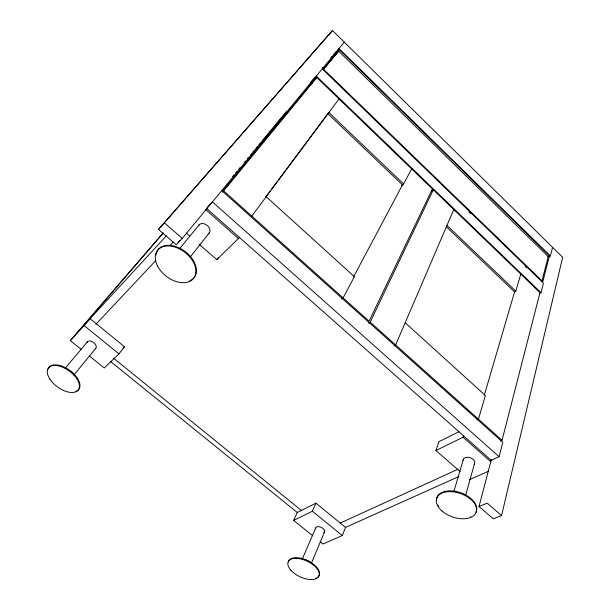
<?xml version="1.0" encoding="UTF-8"?>
<svg xmlns="http://www.w3.org/2000/svg" width="610" height="610" viewBox="0 0 610 610"><rect width="100%" height="100%" fill="white"/><g stroke="black" fill="none" stroke-linecap="round" stroke-linejoin="round"><path stroke-width="0.91" d="M491.378 459.528L479.002 506.491L493.246 518.797L501.557 515.595L562.679 257.306L332.465 30.5L158.478 229.436L176.229 244.778L182.276 238.411L344.299 42.159M206.432 208.254L491.18 460.283L499.094 456.722L502.785 442.273L221.75 190.602M539.499 293.578L540.994 292.678L543.434 283.124L322.233 68.892M548.947 256.856L550.38 255.948L552.576 247.355M542.076 280.539L548.26 256.596L338.512 51.011L323.186 69.647M500.49 441.038L502.053 440.306L539.995 292.617L433.298 189.801L431.232 191.456M470.432 517.539L470.645 516.761M465.59 495.358L474.603 463.318M514.299 292.091L515.801 291.161L520.78 274.103M484.271 395.288L514.566 291.931L446.482 226.912M453.992 491.05L463.394 459.231M460.138 471.606L435.944 450.531L463.051 437.217L463.592 435.433M435.944 450.531L438.842 441.754L459.025 431.666M320.075 541.657L323.003 544.021L342.294 535.542L345.557 527.375L315.927 503.166L297.276 512.484L293.654 520.399L312.732 535.755M315.82 578.829L316.102 578.143M311.481 563.053L324.68 531.592M453.779 209.527L395.654 344.978L394.06 346.007M302.171 559.339L315.637 528.062M293.654 520.399L312.373 511.211L315.927 503.166M368.623 323.231L370.178 322.149L433.298 189.801M353.602 276.787L402.493 184.906L327.837 113.62L278.663 179.622M401.563 185.692L403.629 183.961L411.628 168.909M199.005 244.145L216.825 259.662L239.692 237.229M265.663 197.068L270.184 190.999M271.313 189.481L277.527 181.139M251.8 216.085L339.023 98.942M216.825 259.662L218.479 257.45M89.51 356.08L104.279 367.967L118.919 353.884L124.493 346.762L90.112 318.672L70.31 340.624L81.389 349.538M190.358 256.802L209.131 233.066M179.462 248.926L199.249 224.694M73.825 375.089L95.831 348.257M222.49 191.342L311.222 83.57L316.811 77.539L432.414 188.947L369.073 321.157L223.649 190.861L316.811 77.539M178.044 242.574L179.866 240.378M232.677 176.503L233.889 175.032M235.712 172.828L236.924 171.364M238.746 169.161L239.959 167.689M244.213 162.55L245.426 161.086M247.248 158.882L248.461 157.41M250.283 155.214L251.495 153.743M252.708 152.279L254.53 150.075M255.742 148.604L257.565 146.4M258.777 144.936L260.6 142.732M261.812 141.261L286.7 111.165M331.009 57.569L332.229 56.097M65.118 368.348L87.474 341.676M158.127 249.688L158.646 249.071M79.292 330.429L163.137 233.142M48.754 367.594L49.257 367.006M70.31 340.624L163.175 232.906M158.478 229.436L332.465 30.5M76.235 333.746L166.24 235.956M334.188 53.802L335.996 51.835M337.2 50.531L339.015 48.564L550.38 255.948M95.831 324.329L155.68 260.699M169.984 245.487L173.24 242.025M207.026 207.613L212.433 201.879L499.094 456.722M222.452 192.127L223.649 190.861M327.616 113.849L328.897 112.545L403.629 183.961M123.167 348.051L124.493 346.762M341.6 299.037L343.117 297.901L354.387 276.681L266.219 196.717M547.993 256.734L549.442 255.826L339.518 49.921L322.804 69.502L339.534 49.951L323.613 69.273L542.816 281.637L549.442 255.842L548.009 256.757M476.936 419.947L478.469 419.177L485.377 395.478L405.192 322.751M340.106 523.128L457.98 469.22M345.313 527.482L458.819 476.585M469.395 479.666L488.526 471.255M479.002 506.491L487.23 503.158L501.557 515.595M110.28 361.272L297.489 512.652M113.483 358.139L301.759 510.722M84.149 325.603L118.919 353.884M312.373 511.211L342.294 535.542M164.38 222.871L182.276 238.411M186.172 232.967L189.74 236.07M205.372 209.314L238.601 238.701M463.051 437.217L490.814 461.77M370.178 322.149L502.053 440.306M226.706 184.136L228.125 185.409M446.97 225.38L515.801 291.161M312.099 83.418L310.726 82.106L316.308 76.067L540.994 292.678M322.187 67.603L323.552 68.93M469.052 212.15L470.424 213.477M525.172 266.486L526.544 267.805M333.579 54.458L334.943 55.792M323.765 532.66A4.872 2.638 25 0 0 323.78 529.221L322.934 528.435A4.872 2.638 25 0 0 317.871 526.666A4.872 2.638 25 0 0 315.644 528.801M288.24 561.94A16.92 8.578 25.3 0 1 309.369 561.482A16.92 8.578 25.3 0 1 316.91 577.769M303.757 559.233A10.797 5.498 25.3 0 1 313.06 564.646M95.16 348.729A5.322 3.035 36.5 0 0 94.71 343.621L93.688 342.69A5.322 3.035 36.5 0 0 87.093 342.385M47.999 369.286A18.544 9.92 35.9 0 1 70.844 371.215A18.544 9.92 35.9 0 1 75.93 391.361M67.832 369.683A11.826 6.359 35.9 0 1 69.144 370.514M70.402 371.437A11.826 6.359 35.9 0 1 72.659 373.511M208.17 233.79A6.481 4.544 38.5 0 0 208.445 226.699L207.27 225.494A6.481 4.544 38.5 0 0 198.639 225.715M156.564 252.464A22.783 15.158 37.6 0 1 186.721 252.784A22.783 15.158 37.6 0 1 189.779 280.913M155.954 254.881A22.783 15.158 37.6 0 1 156.305 253.242M474.039 464.149A5.97 3.744 18.6 0 0 473.978 460.26L473.04 459.277A5.97 3.744 18.6 0 0 466.711 457.264A5.97 3.744 18.6 0 0 463.226 460.199M438.796 506.475A20.9 12.368 19.4 0 1 437.934 505.072M436.516 500.223A20.9 12.368 19.4 0 1 459.299 492.308A20.9 12.368 19.4 0 1 475.998 512.24M290.848 570.182A16.927 8.578 25.3 0 0 317.947 577.479A16.927 8.578 25.3 0 0 301.866 559.233A16.927 8.578 25.3 0 0 290.848 570.182M49.928 379.214A18.559 9.92 35.9 0 0 77.79 390.56A18.559 9.92 35.9 0 0 62.403 367.136A18.559 9.92 35.9 0 0 49.928 379.214M157.563 265.99A22.806 15.158 37.6 0 0 192.684 279.327A22.806 15.158 37.6 0 0 176.542 247.622A22.806 15.158 37.6 0 0 157.563 265.99M441.937 510.959A20.915 12.368 19.4 0 0 475.792 513.025A20.915 12.368 19.4 0 0 451.545 491.698A20.915 12.368 19.4 0 0 441.937 510.959"/></g></svg>
